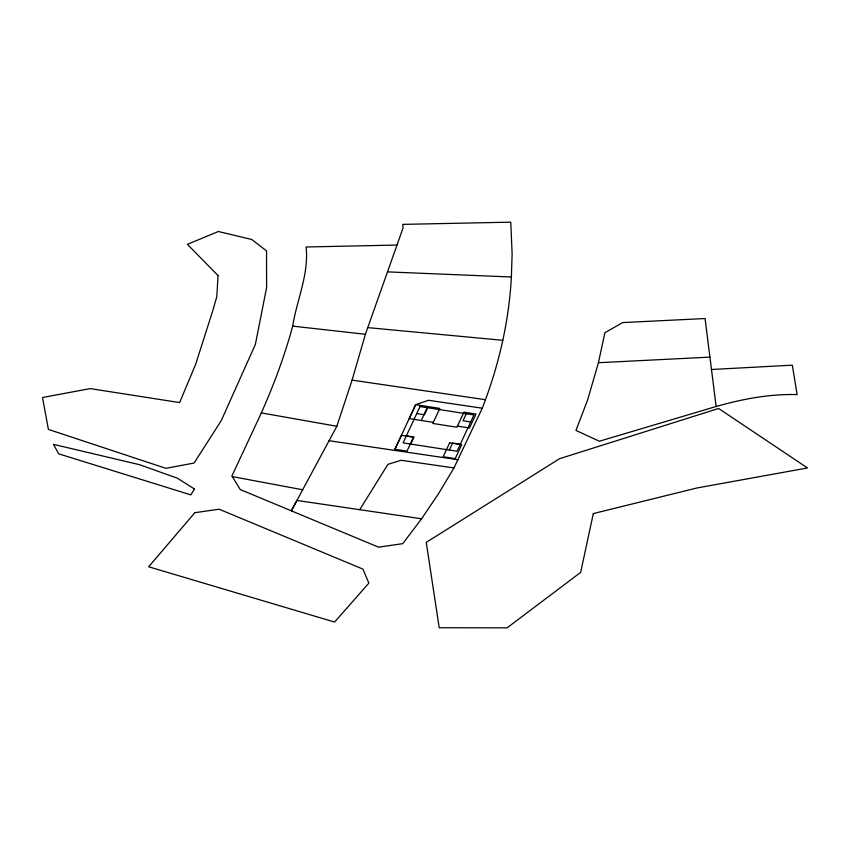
<?xml version="1.0" encoding="UTF-8"?>
<svg xmlns="http://www.w3.org/2000/svg" width="850" height="850" viewBox="0 0 850 850"><rect width="100%" height="100%" fill="white"/><g stroke="black" fill="none" stroke-linecap="round" stroke-linejoin="round"><path stroke-width="1.27" d="M511.381 277.004L512.114 253.81L510.776 222.158L402.698 224.379L403.123 227.768L365.394 334.284L352.081 380.109L336.844 426.275L291.337 510.85L296.926 500.438L421.568 518.798L438.674 493.467L453.964 467.946L482.269 408.202C498.557 366.254 508.991 322.001 511.381 277.004L387.685 271.883M598.432 362.716L604.892 332.711L622.668 322.575L705.064 318.538L716.146 406.491L599.388 441.224L575.96 430.44L587.584 400.063L598.432 362.716L709.931 357.127M421.568 518.798L402.772 543.649L378.569 547.177L240.252 489.547L231.912 475.968L258.942 418.136C272.521 388.376 284.134 357.723 292.676 326.124C296.862 299.891 309.145 273.838 306.074 246.999L397.078 245.044M394.442 450.341L415.629 404.696L428.57 400.286L482.269 408.202M421.26 420.484L427.752 406.555M410.763 444.072L414.035 437.049L406.353 435.859M427.688 407.745L424.416 414.757L416.744 413.567M449.363 450.064L452.625 443.041L460.307 444.231M466.289 413.737L463.016 420.761L470.688 421.951M359.741 509.703L387.929 464.334L401.179 460.275L453.964 467.946M716.146 406.491C742.454 399.001 769.675 393.858 797.13 394.581L792.317 365.171L711.482 369.495M368.188 327.654L502.902 340.319M292.676 326.124L365.394 334.284M352.081 380.109L485.446 399.712M329.078 440.714L458.235 459.765M433.319 422.354L409.201 418.614L415.692 404.685L439.811 408.436L432.799 423.47L456.928 427.221L463.941 412.176L476 414.056L469.508 427.975L457.449 426.105M261.205 412.877L336.844 426.275M232.305 476.595L302.674 489.77M218.067 275.602L216.761 296.894L212.627 311.153L195.638 364.342L179.637 402.581L90.196 388.599L42.5 397.524L48.407 429.42L165.941 468.329L194.087 463.038L221.287 420.58L255.372 344.399L266.592 287.64L266.539 250.899L251.696 239.477L218.376 231.498L187.404 244.333L218.067 275.602M593.321 513.581L580.646 572.39L507.099 627.842L439.216 627.736L426.233 542.385L559.608 458.681L718.622 408.489L807.5 467.967L697.117 487.942L593.321 513.581M401.434 435.328L394.942 449.257L407.001 451.127L413.493 437.197L401.434 435.328M420.017 406.555L403.091 442.871L457.034 451.254L473.96 414.928L420.017 406.555M449.661 442.818L443.169 456.748L455.228 458.618L461.72 444.699L449.661 442.818M194.459 489.005L190.825 494.87L58.735 453.847L53.465 444.369L139.559 464.695L177.554 478.284L194.459 489.005M194.852 512.699L148.676 566.78L334.592 622.051L368.858 583.132L362.961 569.117L219.13 509.214L194.852 512.699"/></g></svg>
